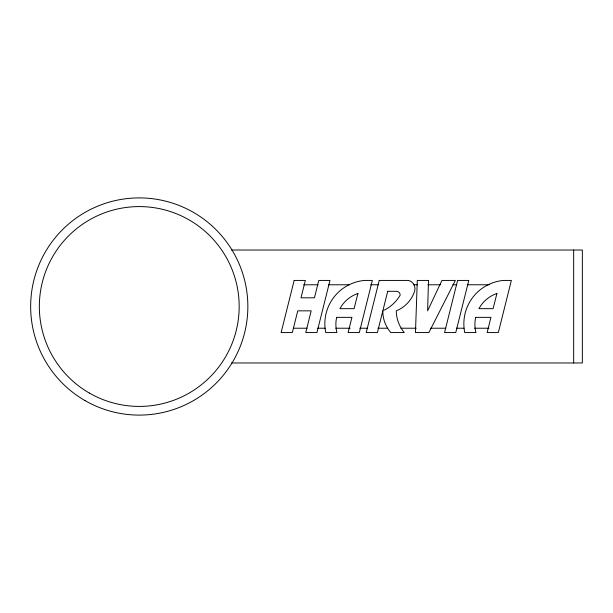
<?xml version="1.0" encoding="UTF-8"?>
<svg xmlns="http://www.w3.org/2000/svg" width="613" height="613" viewBox="0 0 613 613"><rect width="100%" height="100%" fill="white"/><g stroke="black" fill="none" stroke-linecap="round" stroke-linejoin="round"><path stroke-width="0.92" d="M231.4 250.027L582.35 250.027L582.35 362.973L231.4 362.973M303.596 284.777L317.948 284.777M328.476 284.777L349.525 284.777M370.574 284.777L378.229 284.777M413.637 284.777L417.461 284.777M427.989 284.777L440.425 284.777M452.869 284.777L456.693 284.777M467.221 284.777L489.228 284.777M293.696 328.223L307.09 328.223M317.618 328.223L325.273 328.223M335.794 328.223L350.146 328.223M359.716 328.223L367.371 328.223M377.899 328.223L387.462 328.223M400.864 328.223L416.173 328.223M430.525 328.223L445.835 328.223M456.356 328.223L464.01 328.223M474.539 328.223L488.89 328.223M573.661 250.027L573.661 362.973M428.495 280.432L427.606 310.845L441.927 280.432L455.359 280.432L428.893 332.568L415.461 332.568L417.3 280.432L428.495 280.432M336.683 317.358L336.108 320.469A32.665 32.665 0 0 0 336.928 332.568L325.733 332.568A43.531 43.531 0 0 1 364.536 280.432L372.352 280.432L359.318 332.568L348.123 332.568L351.923 317.358L336.683 317.358M475.688 317.358L475.121 320.469A32.665 32.665 0 0 0 475.941 332.568L464.746 332.568A43.531 43.531 0 0 1 503.549 280.432L511.365 280.432L498.331 332.568L487.136 332.568L490.936 317.358L475.688 317.358M294.156 280.432L281.122 332.568L292.317 332.568L297.749 310.845L311.182 310.845L305.757 332.568L316.944 332.568L329.978 280.432L318.783 280.432L314.438 297.811L301.006 297.811L305.351 280.432L294.156 280.432M357.9 293.466L354.099 308.668L339.909 308.668L341.893 305.458A32.665 32.665 0 0 1 357.9 293.466M379.232 280.432L366.206 332.568L377.401 332.568L382.826 310.845A32.205 32.205 0 0 0 390.833 332.568L404.266 332.568A34.749 34.749 0 0 1 396.259 310.845A31.723 31.723 0 0 0 414.58 291.298A8.475 8.475 0 0 0 408.61 280.432L379.232 280.432M387.715 291.298L382.956 310.331L384.604 309.979A38.65 38.65 0 0 0 400.166 295.221A3.77 3.77 0 0 0 396.404 291.298L387.715 291.298M457.597 280.432L444.563 332.568L455.758 332.568L468.792 280.432L457.597 280.432M496.913 293.466L493.113 308.668L478.914 308.668L480.906 305.458A32.665 32.665 0 0 1 496.913 293.466M84.954 400.55A108.601 108.601 0 0 0 247.851 306.5A108.601 108.601 0 0 0 84.954 212.45A108.601 108.601 0 0 0 84.954 400.55M89.299 393.025A99.911 99.911 0 0 0 239.17 306.5A99.911 99.911 0 0 0 89.299 219.975A99.911 99.911 0 0 0 89.299 393.025"/></g></svg>
